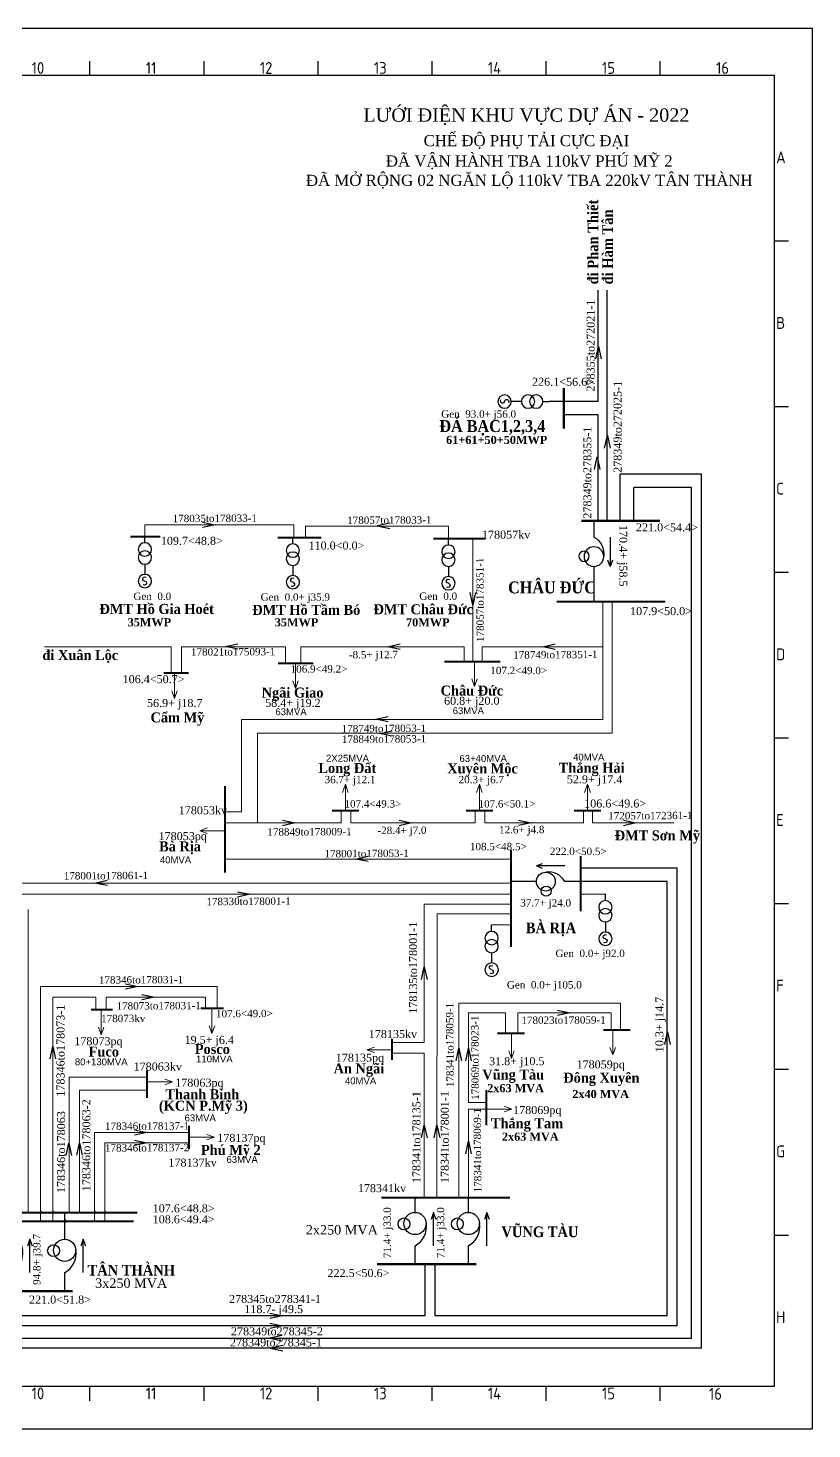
# Model space of a CAD drawing. Header units: millimetres. Extents: x 2932 to 7662, y 4157 to 14227.
# Drawn here: x 3856.4 to 3973.9, y 7070.2 to 7280.2 of the extents above; entities that cross this region are included whole.
import ezdxf
from ezdxf.enums import TextEntityAlignment as Align

# ---------------------------------------------------------------- set-up
doc = ezdxf.new("R2010")
doc.units = ezdxf.units.MM
doc.layers.get('Defpoints').update_dxf_attribs({"color": 8})
for name, color, linetype, lineweight in [('110kV_Bus', 5, 'Continuous', 40), ('110kV_Bus20', 6, 'Continuous', 40), ('110kV_Line20', 5, 'Continuous', 13), ('110kV_LineHH', 5, 'Continuous', 13), ('220kV_Bus', 4, 'Continuous', 40), ('220kV_Bushh', 4, 'Continuous', 53), ('220kV_Line', 4, 'Continuous', 25), ('220kV_Linehh', 4, 'Continuous', 25), ('Generator', 4, 'Continuous', 25), ('Khung', 7, 'Continuous', 25), ('Load20', 7, 'Continuous', 15)]:
    doc.layers.add(name, color=color, linetype=linetype, lineweight=lineweight)
for name, color, linetype in [('110kV_Name20', 5, 'Continuous'), ('220kV_Namehh', 3, 'Continuous'), ('6', 7, 'Continuous'), ('Legend', 7, 'Continuous'), ('MBA', 7, 'Continuous'), ('MBAHH', 7, 'Continuous'), ('PSSE Flow', 2, 'Continuous'), ('PSSE Flow 20', 2, 'Continuous')]:
    doc.layers.add(name, color=color, linetype=linetype)
doc.layers.add('note', color=7, linetype='Continuous', plot=False)
doc.styles.add('110kV', font='timesbd.ttf')
doc.styles.add('220kV', font='timesbd.ttf')
doc.styles.add('ISO Proportional', font='isocp.shx')
doc.styles.add('KHANH2', font='times.ttf')
doc.styles.add('Legend', font='times.ttf', dxfattribs={"height": 2.5})
doc.styles.add('NEW', font='arial.ttf', dxfattribs={"height": 2.5})
doc.styles.add('PSSE Flow', font='times.ttf')

# ---------------------------------------------------------------- blocks, each defined once
blk = doc.blocks.new('Khung A3')
at = {"linetype": 'Continuous', "ltscale": 1.6}
for points in [[(-153.12, 287), (-153.12, 290)], [(-128.94, 287), (-128.94, 290)], [(-104.75, 287), (-104.75, 290)], [(-80.56, 287), (-80.56, 290)], [(-56.38, 287), (-56.38, 290)], [(-32.19, 287), (-32.19, 290)], [(-8, 251.88), (-5, 251.88)], [(-8, 216.75), (-5, 216.75)], [(-8, 181.62), (-5, 181.62)], [(-8, 146.5), (-5, 146.5)], [(-8, 111.38), (-5, 111.38)], [(-8, 76.25), (-5, 76.25)], [(-8, 41.12), (-5, 41.12)], [(-153.12, 6), (-153.12, 9)], [(-128.94, 6), (-128.94, 9)], [(-104.75, 6), (-104.75, 9)], [(-80.56, 6), (-80.56, 9)], [(-56.38, 6), (-56.38, 9)], [(-32.19, 6), (-32.19, 9)]]:
    blk.add_lwpolyline(points, dxfattribs=at)
blk.add_lwpolyline([(-395, 287), (-8, 287), (-8, 9), (-395, 9)], close=True, dxfattribs=at)
at = {"layer": 'Defpoints', "linetype": 'Continuous', "ltscale": 1.6}
blk.add_lwpolyline([(-420, 297), (0, 297), (0, 0), (-420, 0)], close=True, dxfattribs=at)
at = {"linetype": 'Continuous', "ltscale": 1.6, "style": 'ISO Proportional'}
for s, p in [('10', (-165.48, 287.29)), ('11', (-141.29, 287.29)), ('12', (-117.1, 287.29)), ('13', (-92.91, 287.29)), ('14', (-68.73, 287.29)), ('15', (-44.54, 287.29)), ('16', (-20.35, 287.29)), ('A', (-7.6, 268.35)), ('B', (-7.6, 233.23)), ('C', (-7.6, 198.1)), ('D', (-7.6, 162.98)), ('E', (-7.6, 127.85)), ('F', (-7.6, 92.73)), ('G', (-7.6, 57.6)), ('H', (-7.6, 22.48)), ('10', (-165.48, 6.29)), ('11', (-141.29, 6.29)), ('12', (-117.1, 6.29)), ('13', (-92.91, 6.29)), ('14', (-68.73, 6.29)), ('15', (-44.54, 6.29)), ('16', (-21.85, 6.21))]:
    blk.add_text(s, height=2.5, dxfattribs=at).set_placement(p)
blk = doc.blocks.new('*U97')
blk.add_lwpolyline([(0, 0), (0, -2.5, 0.31334), (-1.51, -5.5, -0.06873)], format="xyb")
for points in [[(-2.5, -2.5), (-2.5, -7)], [(-2.84, -6.06), (-2.5, -7), (-2.16, -6.06)], [(0, -7), (0, -9)]]:
    blk.add_lwpolyline(points)
for centre, radius in [((0, -5.5), 1.5), ((1.5, -5.45), 0.8)]:
    blk.add_circle(centre, radius)
blk = doc.blocks.new('*U7')
at = {"layer": 'PSSE Flow 20'}
blk.add_lwpolyline([(1.58, 0.34), (0, 0), (1.58, -0.34)], dxfattribs=at)
blk = doc.blocks.new('*U337')
at = {"layer": 'PSSE Flow 20'}
blk.add_lwpolyline([(1.59, 0.29), (0, 0), (1.57, -0.38)], dxfattribs=at)
blk = doc.blocks.new('*U9')
for points in [[(-1.86, 0.29), (-2.66, 0), (-1.86, -0.29)], [(0, 0), (-2.66, 0)]]:
    blk.add_lwpolyline(points)
blk = doc.blocks.new('*U292')
blk.add_lwpolyline([(0, 0), (2.5, 0, 0.31334), (5.5, -1.51, -0.06873)], format="xyb")
for points in [[(6.06, -2.84), (7, -2.5), (6.06, -2.16)], [(7, 0), (9, 0)], [(2.5, -2.5), (7, -2.5)]]:
    blk.add_lwpolyline(points)
for centre, radius in [((5.45, 1.5), 0.8), ((5.5, 0), 1.5)]:
    blk.add_circle(centre, radius)
blk = doc.blocks.new('*U8')
at = {"layer": 'MBAHH'}
for p, q in [((2.75, 0), (0, 0)), ((11.94, -0.02), (16.29, -0.02))]:
    blk.add_line(p, q, dxfattribs=at)
for centre in [(5.61, -0.01), (9.08, -0.01), (19.14, -0.03)]:
    blk.add_circle(centre, 2.86, dxfattribs=at)
for centre, radius, start, end in [((18.24, 0.01), 0.902, 357.46716, 214.21183), ((20.03, 0.17), 0.91, 192.84246, 33.32913)]:
    blk.add_arc(centre, radius, start, end, dxfattribs=at)
blk = doc.blocks.new('*U3')
for points in [[(0, 7), (0, 9)], [(2.84, 6.06), (2.5, 7), (2.16, 6.06)], [(2.5, 2.5), (2.5, 7)]]:
    blk.add_lwpolyline(points)
blk.add_lwpolyline([(0, 0), (0, 2.5, 0.31334), (1.51, 5.5, -0.06873)], format="xyb")
for centre, radius in [((0, 5.5), 1.5), ((-1.5, 5.45), 0.8)]:
    blk.add_circle(centre, radius)
blk = doc.blocks.new('*U129')
for points in [[(0.29, 1.86), (0, 2.66), (-0.29, 1.86)], [(0, 0), (0, 2.66)]]:
    blk.add_lwpolyline(points)
blk = doc.blocks.new('*U128')
at = {"layer": 'PSSE Flow 20'}
blk.add_lwpolyline([(-1.58, -0.34), (0, 0), (-1.58, 0.34)], dxfattribs=at)

msp = doc.modelspace()

# ---------------------------------------------------------------- linework, layer by layer
at = {"layer": '110kV_Bus'}
msp.add_line((3928.84, 7142.43), (3928.84, 7156.91), dxfattribs=at)
at = {"layer": '110kV_Bus20'}
for p, q in [((3871.75, 7203.98), (3876.21, 7203.98)), ((3893.84, 7203.81), (3900.32, 7203.81)), ((3917.2, 7203.64), (3924.93, 7203.64)), ((3951.94, 7194.18), (3935.68, 7194.18)), ((3893.86, 7184.95), (3899.11, 7184.95)), ((3918.83, 7185.24), (3927.15, 7185.24)), ((3880.46, 7183.45), (3876.72, 7183.45)), ((3885.93, 7153.58), (3885.93, 7166.54)), ((3905.96, 7162.81), (3901.96, 7162.81)), ((3926.06, 7162.81), (3922.06, 7162.81)), ((3942.28, 7162.81), (3938.28, 7162.81)), ((3865.82, 7133.03), (3869.06, 7133.03)), ((3882.29, 7133.23), (3885.69, 7133.23)), ((3910.97, 7125.49), (3910.97, 7128.65)), ((3926.76, 7129.49), (3930.81, 7129.49)), ((3942.65, 7130), (3946.67, 7130)), ((3874.26, 7119.8), (3874.26, 7123.88)), ((3925.15, 7115.73), (3925.15, 7120.98)), ((3880.56, 7112.09), (3880.56, 7115.6)), ((3909.37, 7104.85), (3928.61, 7104.85)), ((3838.15, 7101.32), (3872.18, 7101.32)), ((3838.83, 7102.64), (3872.76, 7102.64))]:
    msp.add_line(p, q, dxfattribs=at)
at = {"layer": '110kV_Line20'}
for p, q in [((3873.89, 7205.71), (3896.22, 7205.71)), ((3873.89, 7203.98), (3873.89, 7205.71)), ((3896.22, 7205.71), (3896.22, 7203.81)), ((3898, 7205.53), (3919.41, 7205.53)), ((3898, 7203.81), (3898, 7205.53)), ((3919.41, 7203.64), (3919.41, 7205.53)), ((3923.07, 7203.64), (3923.07, 7185.24)), ((3942.59, 7176.5), (3942.59, 7194.18)), ((3943.96, 7174.45), (3943.96, 7194.18)), ((3858.83, 7187.44), (3877.86, 7187.44)), ((3877.86, 7183.45), (3877.86, 7187.44)), ((3879.37, 7183.45), (3879.37, 7187.44)), ((3879.37, 7187.44), (3894.96, 7187.44)), ((3894.96, 7187.44), (3894.96, 7184.95)), ((3897.26, 7187.44), (3921.77, 7187.44)), ((3897.26, 7187.44), (3897.26, 7184.95)), ((3921.77, 7187.44), (3921.77, 7185.24)), ((3924.5, 7187.44), (3924.5, 7185.24)), ((3924.5, 7187.44), (3942.59, 7187.44)), ((3888.36, 7176.5), (3888.36, 7162.67)), ((3888.36, 7176.5), (3942.59, 7176.5)), ((3890.78, 7174.45), (3890.78, 7161.01)), ((3890.78, 7174.45), (3943.96, 7174.45)), ((3885.93, 7162.67), (3888.36, 7162.67)), ((3903.35, 7162.81), (3903.35, 7161.01)), ((3904.79, 7162.81), (3904.79, 7161.01)), ((3923.45, 7162.81), (3923.45, 7161.01)), ((3924.89, 7162.81), (3924.89, 7161.01)), ((3939.67, 7162.81), (3939.67, 7161)), ((3941.03, 7162.81), (3941.03, 7161.01)), ((3885.93, 7161.01), (3890.78, 7161.01)), ((3890.78, 7161.01), (3903.35, 7161.01)), ((3904.79, 7161.01), (3923.45, 7161.01)), ((3924.89, 7161.01), (3939.67, 7161.01)), ((3941.03, 7161.01), (3953.23, 7161.01)), ((3885.93, 7155.57), (3928.87, 7155.57)), ((3813.98, 7152), (3928.87, 7152)), ((3762.47, 7150.36), (3928.84, 7150.36)), ((3942.95, 7150.35), (3939.22, 7150.35)), ((3856.37, 7148.04), (3856.37, 7102.64)), ((3915.8, 7148.84), (3928.84, 7148.84)), ((3917.73, 7147.4), (3917.69, 7104.85)), ((3917.73, 7147.4), (3928.84, 7147.4)), ((3925.88, 7145.72), (3928.84, 7145.73)), ((3858.22, 7136.49), (3858.22, 7102.84)), ((3858.24, 7136.49), (3884.72, 7136.49)), ((3860.1, 7134.88), (3860.1, 7102.84)), ((3860.12, 7134.88), (3866.55, 7134.88)), ((3866.55, 7134.88), (3866.55, 7133.03)), ((3868.1, 7134.88), (3868.1, 7133.03)), ((3868.1, 7134.88), (3883.01, 7134.88)), ((3883.01, 7134.88), (3883.01, 7133.23)), ((3884.72, 7136.49), (3884.72, 7133.23)), ((3920.99, 7104.85), (3920.99, 7134)), ((3945.24, 7134), (3920.99, 7134)), ((3922.43, 7132.55), (3927.96, 7132.55)), ((3922.43, 7119.13), (3922.43, 7132.55)), ((3927.96, 7132.55), (3927.96, 7129.49)), ((3929.81, 7132.55), (3929.81, 7129.49)), ((3929.81, 7132.55), (3943.82, 7132.55)), ((3943.82, 7132.55), (3943.82, 7130)), ((3945.24, 7134), (3945.24, 7130)), ((3910.97, 7128.09), (3915.8, 7128.09)), ((3910.97, 7126.51), (3915.8, 7126.51)), ((3862.53, 7122.9), (3862.53, 7102.64)), ((3874.27, 7122.89), (3862.54, 7122.9)), ((3864.09, 7120.97), (3864.09, 7102.64)), ((3874.26, 7120.97), (3864.09, 7120.97)), ((3922.42, 7104.85), (3922.43, 7118.13)), ((3922.43, 7119.13), (3925.15, 7119.13)), ((3922.43, 7118.13), (3925.15, 7118.13)), ((3922.43, 7116.82), (3922.42, 7104.85)), ((3866.36, 7114.62), (3866.35, 7102.84)), ((3880.56, 7114.61), (3866.36, 7114.62)), ((3867.91, 7113.08), (3867.91, 7102.84)), ((3880.56, 7113.08), (3867.91, 7113.08)), ((3858.22, 7102.44), (3858.22, 7101.32)), ((3860.1, 7102.44), (3860.1, 7101.32)), ((3866.35, 7102.44), (3866.35, 7101.32)), ((3867.91, 7102.44), (3867.91, 7101.32))]:
    msp.add_line(p, q, dxfattribs=at)
for centre, start, end in [((3858.22, 7102.64), 269.9889, 89.9889), ((3860.1, 7102.64), 269.9889, 89.9889), ((3866.35, 7102.64), 269.9456, 89.9456), ((3867.91, 7102.64), 269.9889, 89.9889)]:
    msp.add_arc(centre, 0.199, start, end, dxfattribs=at)
at = {"layer": '110kV_LineHH'}
for points in [[(3915.8, 7148.84), (3915.8, 7128.09)], [(3915.8, 7126.51), (3915.8, 7117.51)], [(3915.8, 7117.98), (3915.8, 7104.85)]]:
    msp.add_lwpolyline(points, dxfattribs=at)
at = {"layer": '220kV_Bus'}
msp.add_line((3939.22, 7156.03), (3939.22, 7147.81), dxfattribs=at)
at = {"layer": '220kV_Bushh'}
for p, q in [((3936.72, 7220.14), (3936.72, 7226.21)), ((3939.35, 7206.32), (3951.1, 7206.32)), ((3908.72, 7094.85), (3923.57, 7094.85)), ((3842.17, 7090.84), (3863.02, 7090.84))]:
    msp.add_line(p, q, dxfattribs=at)
at = {"layer": '220kV_Line'}
for p, q in [((3941.85, 7224.19), (3934.54, 7224.19)), ((3941.85, 7222.19), (3936.72, 7222.19)), ((3957.38, 7213.32), (3945.19, 7213.32)), ((3955.89, 7211.32), (3947.2, 7211.32)), ((3953.74, 7154.22), (3939.22, 7154.22)), ((3952.24, 7152.22), (3939.22, 7152.22))]:
    msp.add_line(p, q, dxfattribs=at)
at = {"layer": '220kV_Linehh'}
for p, q in [((3941.85, 7224.19), (3941.85, 7240.9)), ((3943.21, 7206.32), (3943.21, 7240.9)), ((3941.85, 7206.32), (3941.85, 7222.19)), ((3945.19, 7206.32), (3945.19, 7213.32)), ((3957.38, 7082.26), (3957.38, 7213.32)), ((3947.2, 7206.32), (3947.2, 7211.32)), ((3955.89, 7083.74), (3955.89, 7211.32)), ((3953.74, 7085.61), (3953.74, 7154.22)), ((3952.24, 7087.11), (3952.24, 7152.22)), ((3915.94, 7087.11), (3915.94, 7094.85)), ((3917.44, 7087.11), (3917.44, 7094.85)), ((3915.94, 7087.11), (3854.5, 7087.11)), ((3952.23, 7087.11), (3917.44, 7087.11)), ((3953.73, 7085.61), (3853, 7085.61))]:
    msp.add_line(p, q, dxfattribs=at)
at = {"layer": '220kV_Linehh', "color": 4}
for p, q in [((3861.87, 7101.51), (3861.87, 7102.64)), ((3861.87, 7100.84), (3861.87, 7101.12)), ((3957.38, 7082.26), (3848.39, 7082.26)), ((3955.89, 7083.74), (3849.89, 7083.74))]:
    msp.add_line(p, q, dxfattribs=at)
at = {"layer": 'Defpoints', "color": 4}
msp.add_arc((3861.87, 7101.32), 0.199, 269.9889, 89.9889, dxfattribs=at)
at = {"layer": 'MBA'}
msp.add_line((3930.72, 7152.22), (3928.84, 7152.22), dxfattribs=at)
at = {"layer": 'MBAHH'}
msp.add_line((3941.23, 7197.52), (3941.23, 7194.18), dxfattribs=at)

# ---------------------------------------------------------------- block references
at = {"layer": '110kV_Line20', "xscale": -1.19094488188949, "yscale": 1.19094488188949, "zscale": 1.19094488188949}
for p, rotation in [((3941.92, 7232.45), 89.99999999999999), ((3943.25, 7219.09), 89.99999999999999), ((3941.73, 7215.88), 89.99999999999999), ((3915.8, 7139.42), 89.99999999999996), ((3952.26, 7129.68), 89.99999999999996), ((3860.08, 7127.51), 89.99999999999989), ((3915.8, 7115.69), 89.99999999999996), ((3917.7, 7115.69), 89.99999999999996), ((3862.5, 7113.02), 89.99999999999991), ((3864.09, 7113.07), 89.99999999999991)]:
    msp.add_blockref('*U7', p, dxfattribs=dict(at, rotation=rotation))
at = {"layer": '110kV_Line20', "yscale": 1.19094488188949, "zscale": 1.19094488188949}
for p, xscale in [((3894.51, 7087.11), -1.19094488188949), ((3892.62, 7083.76), 1.19094488188949), ((3894.51, 7085.61), -1.19094488188949), ((3892.68, 7082.26), 1.19094488188949)]:
    msp.add_blockref('*U7', p, dxfattribs=dict(at, xscale=xscale))
at = {"layer": '220kV_Linehh', "yscale": 1.19094488188949, "zscale": 1.19094488188949}
for name, p, xscale, rotation in [('*U128', (3884.41, 7205.71), -1.19094488188949, 180), ('*U128', (3908.75, 7205.56), 1.19094488188949, 180), ('*U128', (3923.08, 7193.66), -1.19094488188949, 89.99999999999996), ('*U128', (3896.42, 7161.01), -1.19094488188949, 180), ('*U128', (3913.9, 7161.01), -1.19094488188949, 180), ('*U128', (3931.83, 7161.02), -1.19094488188949, 180), ('*U128', (3947.53, 7161.01), -1.19094488188949, 180), ('*U337', (3905.48, 7155.58), -1.19094488188949, 180), ('*U337', (3866.38, 7152), -1.19094488188949, 180), ('*U128', (3872.88, 7136.49), -1.19094488188949, 180), ('*U128', (3875.34, 7134.88), -1.19094488188949, 180), ('*U128', (3937.67, 7132.55), -1.19094488188949, 180), ('*U128', (3920.99, 7127.24), -1.19094488188949, 270), ('*U128', (3922.42, 7127.25), -1.19094488188949, 270), ('*U128', (3874.23, 7114.61), -1.19094488188949, 180), ('*U128', (3874.23, 7113.08), -1.19094488188949, 180), ('*U128', (3922.43, 7113.31), -1.19094488188949, 270)]:
    msp.add_blockref(name, p, dxfattribs=dict(at, xscale=xscale, rotation=rotation))
at = {"layer": '220kV_Linehh', "xscale": -1.19094488188949, "yscale": 1.19094488188949, "zscale": 1.19094488188949}
for name, p in [('*U128', (3885.96, 7187.48)), ('*U128', (3910.28, 7187.44)), ('*U128', (3933.55, 7187.44)), ('*U128', (3908.52, 7176.58)), ('*U128', (3909.08, 7174.44)), ('*U337', (3889.66, 7150.35))]:
    msp.add_blockref(name, p, dxfattribs=at)
at = {"layer": 'Generator', "xscale": -0.3500602700837911, "yscale": 0.3500602700837911, "zscale": 0.3500602700837911}
msp.add_blockref('*U8', (3934.54, 7224.19), dxfattribs=at)
for p, rotation in [((3873.89, 7203.98), 90.00000035443958), ((3896.08, 7203.81), 90.00000035443962), ((3919.41, 7203.64), 90.00000035443962), ((3942.95, 7150.35), 90.00000028212307), ((3925.89, 7145.72), 90.00000035443965)]:
    msp.add_blockref('*U8', p, dxfattribs=dict(at, rotation=rotation))
at = {"layer": 'Khung', "xscale": 0.7071428571428572, "yscale": 0.7071428571428572, "zscale": 0.7071428571428572}
msp.add_blockref('Khung A3', (3973.94, 7070.16), dxfattribs=at)
at = {"layer": 'Load20', "yscale": 1.417322834645668, "zscale": 1.417322834645668}
for p, xscale, rotation in [((3896.49, 7184.95), -1.417322834645668, 269.9999999999757), ((3923.32, 7185.24), -1.417322834645668, 269.9999999999757), ((3878.35, 7183.45), 1.417322834645668, 90), ((3867.33, 7133.03), -1.417322834645668, 269.9999999999757), ((3883.95, 7133.23), -1.417322834645668, 269.9999999999757), ((3928.87, 7129.49), -1.417322834645668, 269.9999999999757), ((3944.05, 7130), -1.417322834645668, 269.9999999999757), ((3874.26, 7122.19), -1.417322834645668, 359.9999999999757), ((3925.15, 7118.13), -1.417322834645668, 359.9999999999757), ((3880.56, 7113.91), -1.417322834645668, 359.9999999999757)]:
    msp.add_blockref('*U9', p, dxfattribs=dict(at, xscale=xscale, rotation=rotation))
at = {"layer": 'Load20'}
for name, p, xscale, yscale, zscale in [('*U129', (3903.96, 7162.81), 1.501988767751273, 1.501988767751273, 1.501988767751273), ('*U129', (3924.06, 7162.81), 1.501988767751273, 1.501988767751273, 1.501988767751273), ('*U129', (3940.28, 7162.81), 1.501988767751273, 1.501988767751273, 1.501988767751273), ('*U9', (3885.93, 7159.85), 1.417322834645668, 1.417322834645668, 1.417322834645668), ('*U9', (3910.97, 7127.01), 1.417322834645668, 1.417322834645668, 1.417322834645668)]:
    msp.add_blockref(name, p, dxfattribs=dict(at, xscale=xscale, yscale=yscale, zscale=zscale))
at = {"layer": 'MBA', "xscale": 0.9444448577243298, "yscale": 0.9444448577243298, "zscale": 0.9444448577243298, "rotation": 180}
msp.add_blockref('*U292', (3939.22, 7152.22), dxfattribs=at)
at = {"layer": 'MBAHH', "rotation": 180}
for name, p, xscale, yscale, zscale in [('*U3', (3941.23, 7206.32), -0.9780274210252279, 0.9780274210252279, 0.9780274210252279), ('*U97', (3914.41, 7094.85), 1.111111516287542, 1.111111516287542, 1.111111516287542), ('*U97', (3922.41, 7094.85), 1.111111516287542, 1.111111516287542, 1.111111516287542), ('*U97', (3853.87, 7090.84), 1.111111516287542, 1.111111516287542, 1.111111516287542), ('*U97', (3861.87, 7090.84), 1.111111516287542, 1.111111516287542, 1.111111516287542)]:
    msp.add_blockref(name, p, dxfattribs=dict(at, xscale=xscale, yscale=yscale, zscale=zscale))

# ---------------------------------------------------------------- texts
at = {"layer": '110kV_Name20', "color": 4, "style": '110kV', "width": 0.95}
for s, p in [('ĐMT Hồ Gia Hoét', (3867.08, 7192.35)), ('ĐMT Hồ Tầm Bó', (3890, 7192.21))]:
    msp.add_text(s, height=1.5, rotation=360, dxfattribs=at).set_placement(p)
at = {"layer": '110kV_Name20', "style": '110kV', "width": 0.95}
for s, p in [('ĐMT Châu Đức', (3908.17, 7192.3)), ('Ngãi Giao', (3891.41, 7179.81)), ('Châu Đức', (3918.25, 7180.11)), ('Fuco', (3865.47, 7125.99)), ('Posco', (3881.38, 7126.37)), ('Vũng Tàu', (3924.49, 7122.55)), ('Đông Xuyên', (3936.64, 7122.08)), ('Thắng Tam', (3925.79, 7115.24))]:
    msp.add_text(s, height=1.5, rotation=360, dxfattribs=at).set_placement(p)
for s, p in [('đi Xuân Lộc', (3864.21, 7185.44)), ('Long Đất', (3904.25, 7168.5)), ('Thắng Hải', (3940.9, 7168.53)), ('Xuyên Mộc', (3924.53, 7168.44)), ('ĐMT Sơn Mỹ', (3950.75, 7158.4))]:
    msp.add_text(s, height=1.5, dxfattribs=at).set_placement(p, align=Align.CENTER)
for s, p in [('Cẩm Mỹ', (3874.74, 7176.09)), ('Bà Rịa', (3876.03, 7156.75)), ('An Ngãi', (3902.19, 7123.46)), ('Thanh Bình ', (3876.98, 7119.59)), ('(KCN P.Mỹ 3)', (3876, 7117.88))]:
    msp.add_text(s, height=1.5, dxfattribs=at).set_placement(p)
at = {"layer": '110kV_Name20', "color": 6, "style": '110kV', "width": 0.95}
msp.add_text('Phú Mỹ 2', height=1.5, dxfattribs=at).set_placement((3882.3, 7111.25))
at = {"layer": '220kV_Namehh', "style": '220kV', "width": 0.9}
for s, p in [('đi Phan Thiết', (3941.89, 7241.75)), ('đi Hàm Tân', (3944.08, 7241.74))]:
    msp.add_text(s, height=1.6, rotation=90, dxfattribs=at).set_placement(p)
for s, height, p in [('ĐÁ BẠC1,2,3,4', 1.7834, (3918.05, 7219.62)), ('CHÂU ĐỨC', 1.783, (3928.37, 7195.43)), ('BÀ RỊA', 1.6, (3931.02, 7144.49)), ('VŨNG TÀU', 1.6, (3927.37, 7098.92)), ('TÂN THÀNH', 1.6, (3865.3, 7093.17))]:
    msp.add_text(s, height=height, dxfattribs=at).set_placement(p)
at = {"layer": '6', "linetype": 'ByBlock', "style": 'KHANH2'}
for s, p in [('2x250 MVA', (3898.02, 7099.32)), ('3x250 MVA', (3866.43, 7091.32))]:
    msp.add_text(s, height=1.409, dxfattribs=at).set_placement(p)
at = {"layer": 'Defpoints', "style": '110kV'}
for s, p in [('61+61+50+50MWP', (3926.65, 7217.83)), ('35MWP', (3874.57, 7190.5)), ('35MWP', (3896.63, 7190.49)), ('70MWP', (3916.32, 7190.48)), ('2x63 MVA', (3929.48, 7120.65)), ('2x40 MVA', (3942.24, 7119.77)), ('2x63 MVA', (3931.69, 7113.38))]:
    msp.add_text(s, height=1.215, dxfattribs=at).set_placement(p, align=Align.CENTER)
at = {"layer": 'Legend', "style": 'Legend'}
for s, height, p in [('LƯỚI ĐIỆN KHU VỰC DỰ ÁN - 2022', 2, (3931.11, 7266.14)), ('CHẾ ĐỘ PHỤ TẢI CỰC ĐẠI', 1.6667, (3931.11, 7262.47)), ('ĐÃ VẬN HÀNH TBA 110kV PHÚ MỸ 2', 1.6667, (3931.54, 7259.42)), ('ĐÃ MỞ RỘNG 02 NGĂN LỘ 110kV TBA 220kV TÂN THÀNH', 1.6667, (3931.54, 7256.52))]:
    msp.add_text(s, height=height, dxfattribs=at).set_placement(p, align=Align.CENTER)
at = {"layer": 'note', "color": 0, "style": 'NEW'}
for s, p in [('63MVA', (3895.81, 7177.68)), ('63MVA', (3922.4, 7177.84)), ('2X25MVA', (3904.28, 7170.72)), ('63+40MVA', (3924.63, 7170.67)), ('40MVA', (3940.46, 7170.88)), ('40MVA', (3878.49, 7155.48)), ('110MVA', (3884.31, 7125.63)), ('80+130MVA', (3867.35, 7125.2)), ('40MVA', (3906.24, 7122.35)), ('63MVA', (3882.19, 7116.8)), ('63MVA', (3888.48, 7110.57))]:
    msp.add_text(s, height=1.024, dxfattribs=at).set_placement(p, align=Align.MIDDLE_CENTER)
at = {"layer": 'PSSE Flow', "color": 2, "style": 'PSSE Flow'}
for s, p in [('Gen  93.0+ j56.0', (3923.95, 7221.77)), ('Gen  0.0', (3875.01, 7194.44)), ('Gen  0.0+ j35.9', (3896.45, 7194.33)), ('Gen  0.0', (3917.89, 7194.46)), ('Gen  0.0+ j92.0', (3940.67, 7140.91)), ('Gen  0.0+ j105.0', (3933.8, 7136.2))]:
    msp.add_text(s, height=1.1, dxfattribs=at).set_placement(p, align=Align.CENTER)
at = {"layer": 'PSSE Flow 20', "style": 'PSSE Flow'}
for s, height, rotation, p in [('278355to272021-1', 1.2, 90, (3940.74, 7232.58)), ('278349to272025-1', 1.2, 90, (3944.79, 7220.4)), ('278349to278355-1', 1.2, 90, (3940.25, 7213.53)), ('178135to178001-1', 1.2, 90, (3914.11, 7139.31)), ('178346to178031-1', 1.1, 0.3152, (3873.32, 7137.51)), ('10.3+ j14.7', 1.2, 90, (3951.05, 7130.8)), ('178346to178073-1', 1.2, 90, (3861.24, 7126.88)), ('178341to178135-1', 1.2, 90, (3914.61, 7113.91)), ('178341to178001-1', 1.2, 90, (3918.87, 7113.92))]:
    msp.add_text(s, height=height, rotation=rotation, dxfattribs=at).set_placement(p, align=Align.MIDDLE_CENTER)
for s, height, p in [('226.1<56.6>', 1.2, (3931.96, 7226.55)), ('221.0<54.4>', 1.2, (3947.54, 7204.73)), ('109.7<48.8>', 1.2, (3876.29, 7202.71)), ('178057kv', 1.2, (3924.44, 7203.64)), ('110.0<0.0>', 1.2, (3898.43, 7202)), ('107.9<50.0>', 1.2, (3946.65, 7192.17)), ('106.4<50.7>', 1.2, (3870.55, 7181.97)), ('36.7+ j12.1', 1.1, (3900.84, 7166.97)), ('20.3+ j6.7', 1.1, (3920.94, 7166.97)), ('178053kv', 1.2, (3878.97, 7162.32)), ('178063kv', 1.2, (3872.2, 7123.9)), ('178341kv', 1.2, (3905.83, 7105.67)), ('107.6<48.8>', 1.2, (3875.06, 7102.64)), ('108.6<49.4>', 1.2, (3875.06, 7101)), ('222.5<50.6>', 1.2, (3901.27, 7092.94)), ('221.0<51.8>', 1.2, (3856.52, 7088.96))]:
    msp.add_text(s, height=height, dxfattribs=at).set_placement(p)
for s, height, rotation, p in [('178035to178033-1', 1.1, 0.3152, (3878.06, 7206.1)), ('178057to178033-1', 1.1, 0.3152, (3904.23, 7205.84)), ('170.4+ j58.5', 1.2, 270, (3945.04, 7205.69)), ('178057to178351-1', 1.1, 90.3152, (3924.74, 7188.14)), ('178021to175093-1', 1.1, 0.3152, (3880.81, 7186.09)), ('-8.5+ j12.7', 1.1, 0.3152, (3904.49, 7185.68)), ('178749to178351-1', 1.1, 0.3152, (3929.13, 7185.66)), ('178749to178053-1', 1.1, 0.3152, (3903.41, 7174.6)), ('178849to178053-1', 1.1, 0.3152, (3903.43, 7173.02)), ('172057to172361-1', 1.1, 0.3152, (3943.38, 7161.53)), ('178849to178009-1', 1.1, 0.3152, (3892.26, 7159.11)), ('-28.4+ j7.0', 1.1, 0.3152, (3908.78, 7159.34)), ('12.6+ j4.8', 1.1, 0.3152, (3927.01, 7159.45)), ('178001to178053-1', 1.1, 0.3152, (3900.83, 7155.86)), ('178001to178061-1', 1.1, 0.3152, (3861.73, 7152.53)), ('178330to178001-1', 1.1, 0.3152, (3883.12, 7148.68)), ('178073kv', 1.1, 0.3152, (3867.33, 7131.14)), ('178073to178031-1', 1.1, 0.3152, (3869.65, 7133.03)), ('107.6<49.0>', 1.1, 0.3152, (3884.56, 7131.87)), ('178341to178059-1', 1.1, 90.3152, (3920.21, 7121.41)), ('178069to178023-1', 1.1, 90.3152, (3923.98, 7119.5)), ('178023to178059-1', 1.1, 0.3152, (3930.36, 7130.88)), ('178346to178063', 1.2, 90, (3861.93, 7105.52)), ('178346to178063-2', 1.2, 90, (3865.71, 7105.8)), ('178341to178069-1', 1.1, 90.3152, (3924.35, 7105.64))]:
    msp.add_text(s, height=height, rotation=rotation, dxfattribs=at).set_placement(p)
for s, height, p in [('106.9<49.2>', 1.1, (3900.01, 7183.55)), ('107.2<49.0>', 1.1, (3929.96, 7183.32)), ('56.9+ j18.7', 1.2, (3878.37, 7178.39)), ('107.4<49.3>', 1.1, (3908.09, 7163.33)), ('107.6<50.1>', 1.1, (3928.19, 7163.33)), ('178053pq', 1.2, (3879.57, 7158.44)), ('37.7+ j24.0', 1.1, (3934, 7148.48)), ('178063pq', 1.2, (3882.07, 7121.48))]:
    msp.add_text(s, height=height, dxfattribs=at).set_placement(p, align=Align.CENTER)
for s, height, rotation, p in [('58.4+ j19.2', 1.2, 360, (3896.09, 7178.42)), ('60.8+ j20.0', 1.2, 360, (3922.92, 7178.72)), ('178073pq', 1.2, 360, (3866.93, 7127.7)), ('19.5+ j6.4', 1.2, 360, (3883.55, 7127.9)), ('31.8+ j10.5', 1.2, 360, (3929.67, 7124.7)), ('178059pq', 1.2, 360, (3942.25, 7124.22)), ('178069pq', 1.2, 360, (3932.74, 7117.38)), ('71.4+ j33.0', 1.1, 90, (3910.78, 7099.59)), ('71.4+ j33.0', 1.1, 90, (3918.78, 7099.59)), ('94.8+ j39.7', 1.1, 90, (3858.23, 7095.58))]:
    msp.add_text(s, height=height, rotation=rotation, dxfattribs=at).set_placement(p, align=Align.CENTER)
at = {"layer": 'PSSE Flow 20', "color": 6, "style": 'PSSE Flow'}
for s, p in [('52.9+ j17.4', (3937.17, 7166.96)), ('178135kv', (3907.47, 7128.77)), ('178137kv', (3877.42, 7109.5))]:
    msp.add_text(s, height=1.2, dxfattribs=at).set_placement(p)
for s, p in [('106.6<49.6>', (3944.42, 7163.33)), ('178135pq', (3906.15, 7125.23)), ('178137pq', (3888.37, 7113.2))]:
    msp.add_text(s, height=1.2, dxfattribs=at).set_placement(p, align=Align.CENTER)
at = {"layer": 'PSSE Flow 20', "style": 'PSSE Flow'}
for s, p in [('108.5<48.5>', (3931.16, 7156.93)), ('222.0<50.5>', (3943.15, 7156.21))]:
    msp.add_text(s, height=1.1, dxfattribs=at).set_placement(p, align=Align.RIGHT)
at = {"layer": 'PSSE Flow 20', "color": 6, "style": 'PSSE Flow'}
for s, p in [('178346to178137-1', (3867.91, 7115)), ('178346to178137-2', (3867.91, 7111.74))]:
    msp.add_text(s, height=1.1, rotation=0.3152, dxfattribs=at).set_placement(p)
at = {"layer": 'PSSE Flow 20', "style": 'PSSE Flow'}
for s, p in [('278345to278341-1', (3893.41, 7089.66)), ('118.7- j49.5', (3893.21, 7088.13)), ('278349to278345-2', (3893.7, 7084.8)), ('278349to278345-1', (3893.55, 7083.14))]:
    msp.add_text(s, height=1.2, dxfattribs=at).set_placement(p, align=Align.MIDDLE_CENTER)

doc.saveas('drawing.dxf')
